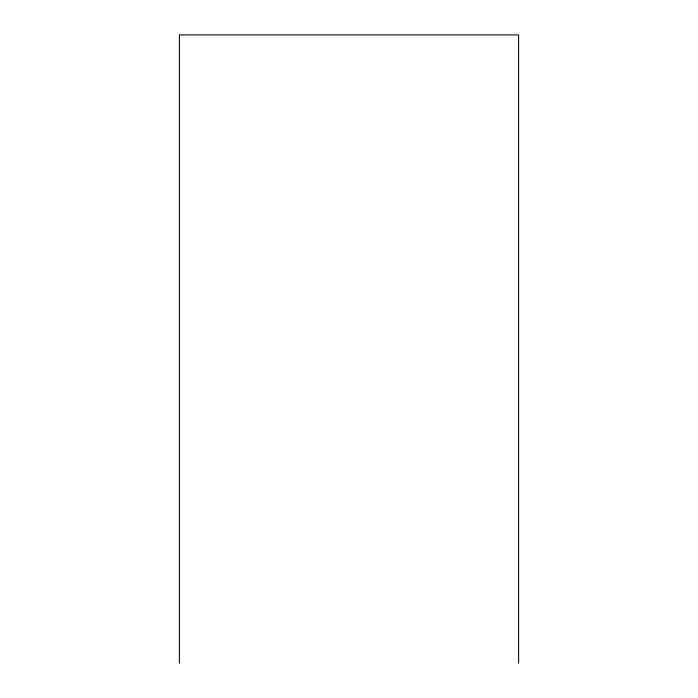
<?xml version="1.0" encoding="UTF-8"?>
<svg xmlns="http://www.w3.org/2000/svg" width="698" height="698" viewBox="0 0 698 698"><rect width="100%" height="100%" fill="white"/><g stroke="black" fill="none" stroke-linecap="round" stroke-linejoin="round"><path stroke-width="1.05" d="M518.605 663.1L518.605 34.9L179.395 34.9L179.395 663.1"/></g></svg>
